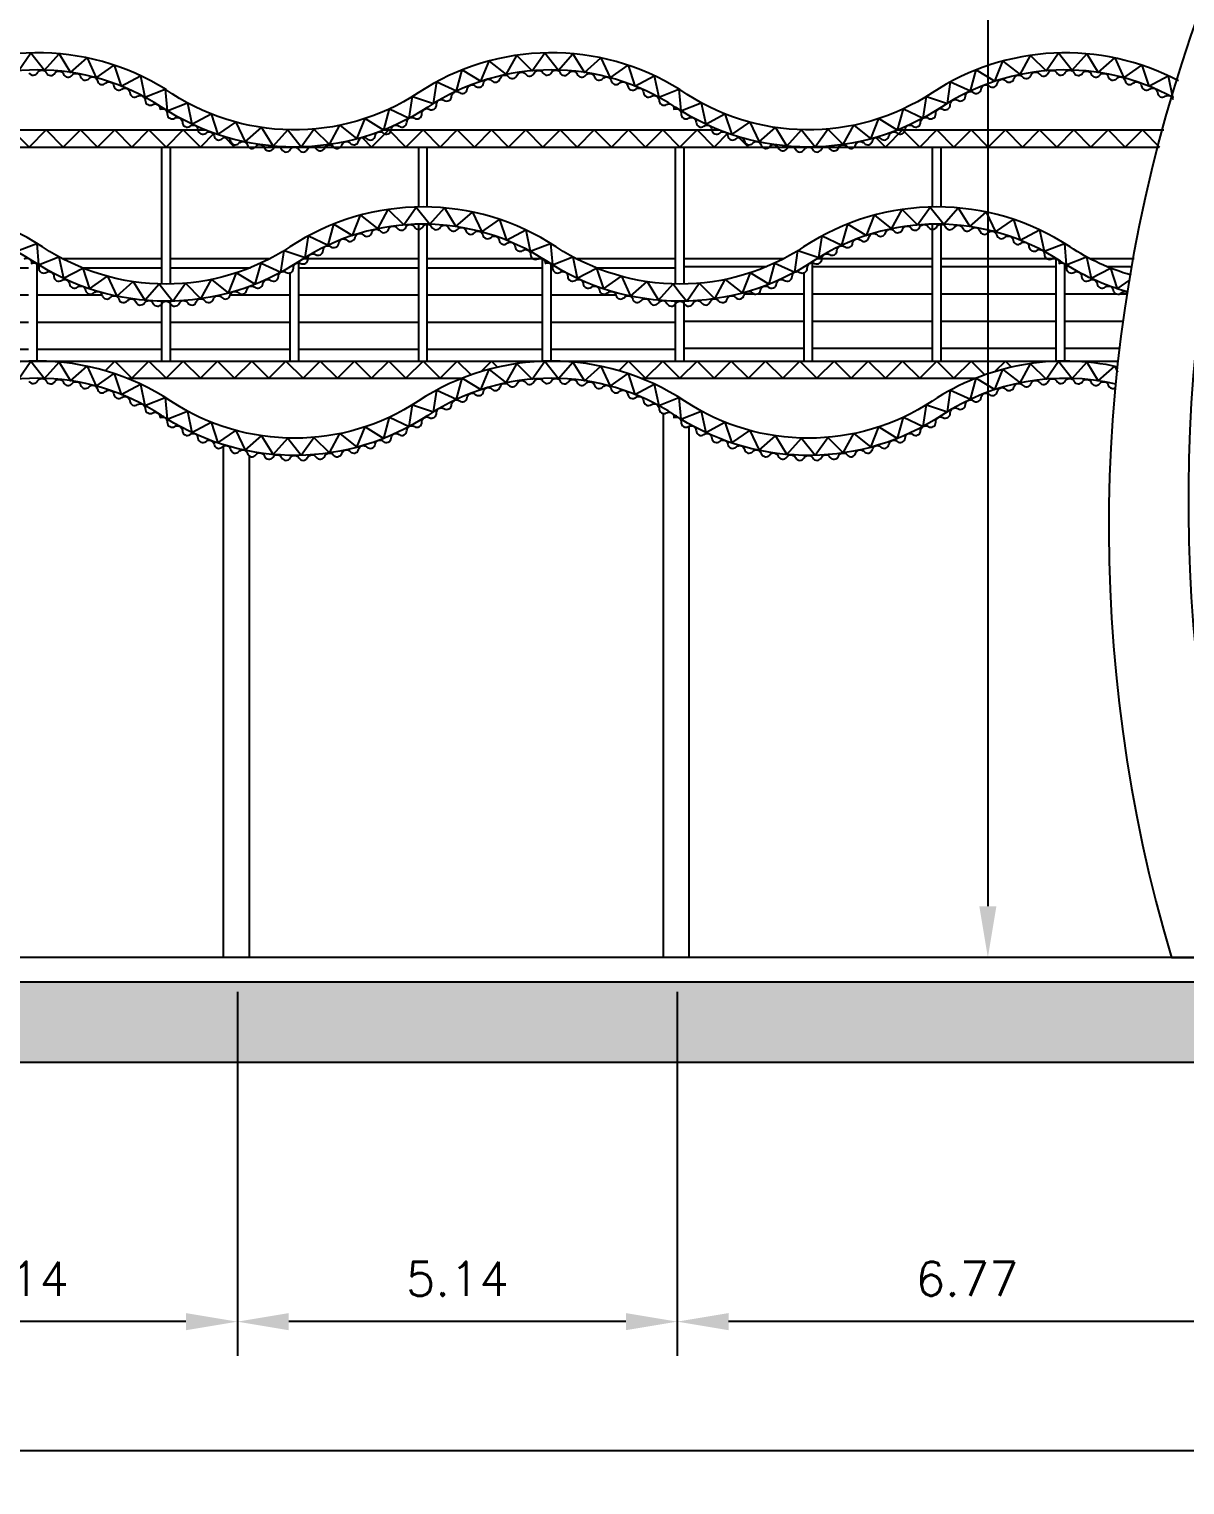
# Model space of a CAD drawing. Header units: millimetres. Extents: x 462 to 740, y -508 to -73.
# Drawn here: x 693.67 to 707.17, y -503.81 to -486.81 of the extents above; entities that cross this region are included whole.
import ezdxf

# ---------------------------------------------------------------- set-up
doc = ezdxf.new("R2010")
doc.units = ezdxf.units.MM
doc.header["$LTSCALE"] = 0.1
doc.header["$PDMODE"] = 3
doc.header["$PDSIZE"] = 0.005
for name, color, linetype in [('azul-claro', 130, 'Continuous'), ('COTAS', 6, 'Continuous'), ('nivel', 1, 'Continuous'), ('ondas-claras', 130, 'Continuous'), ('ondas-escuras', 160, 'Continuous'), ('Parede alta', 5, 'Continuous')]:
    doc.layers.add(name, color=color, linetype=linetype)
doc.styles.add('RO-00', font='romans.shx')
doc.dimstyles.new('COTAS-300', dxfattribs={"dimscale": 0, "dimtxt": 0.4, "dimasz": 0.6, "dimexe": 0.4, "dimexo": 0.4, "dimgap": 0.3, "dimtad": 1, "dimzin": 1, "dimdsep": 46, "dimtxsty": 'RO-00', "dimcen": 2.5, "dimclrd": 6, "dimclre": 6, "dimclrt": 2, "dimadec": 0, "dimazin": 0, "dimtfac": 1, "dimtmove": 2, "dimatfit": 2, "dimfxl": 1, "dimtolj": 1, "dimtzin": 0, "dimarcsym": 0})

# ---------------------------------------------------------------- blocks, each defined once
blk = doc.blocks.new('*D53')
at = {"layer": 'COTAS', "color": 6, "lineweight": -2}
for p, q in [((708.009, -498.052), (708.009, -502.303)), ((701.239, -499.279), (701.239, -502.303)), ((707.409, -501.903), (701.839, -501.903))]:
    blk.add_line(p, q, dxfattribs=at)
at = {"layer": 'COTAS', "color": 6}
for points in [[(701.839, -501.803), (701.839, -502.003), (701.239, -501.903)], [(707.409, -501.803), (707.409, -502.003), (708.009, -501.903)]]:
    blk.add_solid(points, dxfattribs=at)
at = {"layer": 'Defpoints', "color": 0}
for p in [(708.009, -497.652), (701.239, -498.879), (701.239, -501.903)]:
    blk.add_point(p, dxfattribs=at)
at = {"layer": 'COTAS', "color": 2, "insert": (704.624, -501.403), "char_height": 0.4, "attachment_point": 5, "style": 'RO-00'}
blk.add_mtext('\\A1;6.77', dxfattribs=at)
blk = doc.blocks.new('*D54')
at = {"layer": 'COTAS', "color": 6, "lineweight": -2}
for p, q in [((696.102, -498.052), (696.102, -502.303)), ((701.239, -498.052), (701.239, -502.303)), ((700.639, -501.903), (696.702, -501.903))]:
    blk.add_line(p, q, dxfattribs=at)
at = {"layer": 'COTAS', "color": 6}
for points in [[(696.702, -501.803), (696.702, -502.003), (696.102, -501.903)], [(700.639, -501.803), (700.639, -502.003), (701.239, -501.903)]]:
    blk.add_solid(points, dxfattribs=at)
at = {"layer": 'Defpoints', "color": 0}
for p in [(696.102, -497.652), (701.239, -497.652), (696.102, -501.903)]:
    blk.add_point(p, dxfattribs=at)
at = {"layer": 'COTAS', "color": 2, "insert": (698.671, -501.403), "char_height": 0.4, "attachment_point": 5, "style": 'RO-00'}
blk.add_mtext('\\A1;5.14', dxfattribs=at)
blk = doc.blocks.new('*D55')
at = {"layer": 'COTAS', "color": 6, "lineweight": -2}
for p, q in [((690.966, -498.052), (690.966, -502.303)), ((696.102, -498.052), (696.102, -502.303)), ((695.502, -501.903), (691.566, -501.903))]:
    blk.add_line(p, q, dxfattribs=at)
at = {"layer": 'COTAS', "color": 6}
for points in [[(691.566, -501.803), (691.566, -502.003), (690.966, -501.903)], [(695.502, -501.803), (695.502, -502.003), (696.102, -501.903)]]:
    blk.add_solid(points, dxfattribs=at)
at = {"layer": 'Defpoints', "color": 0}
for p in [(690.966, -497.652), (696.102, -497.652), (690.966, -501.903)]:
    blk.add_point(p, dxfattribs=at)
at = {"layer": 'COTAS', "color": 2, "insert": (693.534, -501.403), "char_height": 0.4, "attachment_point": 5, "style": 'RO-00'}
blk.add_mtext('\\A1;5.14', dxfattribs=at)
blk = doc.blocks.new('*D71')
at = {"layer": 'COTAS', "color": 6, "lineweight": -2}
for p, q in [((669.411, -500.577), (669.411, -503.809)), ((708.009, -501.345), (708.009, -503.809)), ((670.011, -503.409), (707.409, -503.409))]:
    blk.add_line(p, q, dxfattribs=at)
at = {"layer": 'COTAS', "color": 6}
for points in [[(670.011, -503.309), (670.011, -503.509), (669.411, -503.409)], [(707.409, -503.309), (707.409, -503.509), (708.009, -503.409)]]:
    blk.add_solid(points, dxfattribs=at)
at = {"layer": 'Defpoints', "color": 0}
for p in [(669.411, -500.177), (708.009, -500.945), (708.009, -503.409)]:
    blk.add_point(p, dxfattribs=at)
at = {"layer": 'COTAS', "color": 2, "insert": (688.71, -502.909), "char_height": 0.4, "attachment_point": 5, "style": 'RO-00'}
blk.add_mtext('\\A1;38.60', dxfattribs=at)
blk = doc.blocks.new('*D75')
at = {"layer": 'COTAS', "color": 6, "lineweight": -2}
for p, q in [((712.725, -478.651), (704.466, -478.651)), ((704.866, -479.251), (704.866, -497.052)), ((710.609, -497.652), (704.466, -497.652))]:
    blk.add_line(p, q, dxfattribs=at)
at = {"layer": 'COTAS', "color": 6}
for points in [[(704.766, -479.251), (704.966, -479.251), (704.866, -478.651)], [(704.766, -497.052), (704.966, -497.052), (704.866, -497.652)]]:
    blk.add_solid(points, dxfattribs=at)
at = {"layer": 'Defpoints', "color": 0}
for p in [(713.125, -478.651), (704.866, -497.652), (711.009, -497.652)]:
    blk.add_point(p, dxfattribs=at)
at = {"layer": 'COTAS', "color": 2, "insert": (704.366, -485.736), "char_height": 0.4, "attachment_point": 5, "rotation": 90, "style": 'RO-00'}
blk.add_mtext('\\A1;19.00', dxfattribs=at)

msp = doc.modelspace()

# ---------------------------------------------------------------- hatches: boundary and pattern name
h = msp.add_hatch()
h.set_pattern_fill('LINE', color=256, scale=0.1, style=0)
h.set_pattern_definition([(0, (67.8689, 31.7374), (0, 0.3175), [])])
h.paths.add_polyline_path([(690.489, -489.489), (689.32, -489.489), (689.32, -489.788, 0.116451)])
h.paths.add_polyline_path([(690.72, -489.657, -0.237937), (690.669, -489.652, 0.268983), (690.611, -489.65), (690.611, -489.65, 0.268989), (690.581, -489.7, -0.610099), (690.49, -489.745, 0.268989), (690.433, -489.739), (690.433, -489.739, 0.268983), (690.399, -489.786, -0.6101), (690.305, -489.824, 0.268983), (690.248, -489.814), (690.248, -489.814, 0.268989), (690.211, -489.859, -0.610099), (690.115, -489.891, 0.26899), (690.058, -489.877), (690.058, -489.877, 0.268984), (690.018, -489.919, -0.6101), (689.92, -489.943, 0.579938), (689.822, -489.964, -0.610099), (689.722, -489.982, 0.579938), (689.623, -489.996, -0.6101), (689.522, -490.007, 0.579938), (689.422, -490.014, -0.610099), (689.321, -490.018, 0.001454), (689.32, -490.018), (689.32, -490.689), (690.72, -490.689)])
h.paths.add_polyline_path([(692.22, -489.489), (690.927, -489.489, 0.020521), (690.927, -489.493, -0.5853), (690.842, -489.547, 0.098516), (690.82, -489.541), (690.82, -490.689), (692.22, -490.689)])
h.paths.add_polyline_path([(693.665, -489.491, 0.024038), (693.66, -489.489), (693.624, -489.489, 0.049924), (693.614, -489.493, -0.312343), (693.548, -489.489), (692.32, -489.489), (692.32, -490.689), (693.665, -490.689)])
h.paths.add_polyline_path([(695.22, -490.018, 0.001448), (695.22, -490.018, -0.6101), (695.119, -490.014, 0.579938), (695.019, -490.007, -0.610099), (694.918, -489.996, 0.579938), (694.819, -489.982, -0.6101), (694.719, -489.964, 0.579938), (694.621, -489.943, -0.610099), (694.523, -489.919, 0.579938), (694.426, -489.891, -0.6101), (694.33, -489.859, 0.579938), (694.236, -489.824, -0.610099), (694.142, -489.786, 0.579938), (694.051, -489.745, -0.6101), (693.96, -489.7, 0.579938), (693.872, -489.652, -0.610099), (693.784, -489.601, 0.222137), (693.765, -489.555), (693.765, -490.689), (695.22, -490.689)])
h.paths.add_polyline_path([(695.22, -489.489), (694.052, -489.489, 0.116451), (695.22, -489.788)])
h = msp.add_hatch()
h.set_pattern_fill('LINE', color=256, scale=0.1, style=0)
h.set_pattern_definition([(0, (73.8689, 31.7374), (0, 0.3175), [])])
h.paths.add_polyline_path([(696.489, -489.489), (695.32, -489.489), (695.32, -489.788, 0.116451)])
h.paths.add_polyline_path([(696.72, -489.657, -0.237937), (696.669, -489.652, 0.268983), (696.611, -489.65), (696.611, -489.65, 0.268989), (696.581, -489.7, -0.610099), (696.49, -489.745, 0.268989), (696.433, -489.739), (696.433, -489.739, 0.268983), (696.399, -489.786, -0.6101), (696.305, -489.824, 0.268983), (696.248, -489.814), (696.248, -489.814, 0.268989), (696.211, -489.859, -0.610099), (696.115, -489.891, 0.26899), (696.058, -489.877), (696.058, -489.877, 0.268984), (696.018, -489.919, -0.6101), (695.92, -489.943, 0.579938), (695.822, -489.964, -0.610099), (695.722, -489.982, 0.579938), (695.623, -489.996, -0.6101), (695.522, -490.007, 0.579938), (695.422, -490.014, -0.610099), (695.321, -490.018, 0.001454), (695.32, -490.018), (695.32, -490.689), (696.72, -490.689)])
h.paths.add_polyline_path([(698.22, -489.489), (696.927, -489.489, 0.020521), (696.927, -489.493, -0.5853), (696.842, -489.547, 0.098516), (696.82, -489.541), (696.82, -490.689), (698.22, -490.689)])
h.paths.add_polyline_path([(699.665, -489.491, 0.024038), (699.66, -489.489), (699.624, -489.489, 0.049924), (699.614, -489.493, -0.312343), (699.548, -489.489), (698.32, -489.489), (698.32, -490.689), (699.665, -490.689)])
h.paths.add_polyline_path([(701.22, -490.018, 0.001448), (701.22, -490.018, -0.6101), (701.119, -490.014, 0.579938), (701.019, -490.007, -0.610099), (700.918, -489.996, 0.579938), (700.819, -489.982, -0.6101), (700.719, -489.964, 0.579938), (700.621, -489.943, -0.610099), (700.523, -489.919, 0.579938), (700.426, -489.891, -0.6101), (700.33, -489.859, 0.579938), (700.236, -489.824, -0.610099), (700.142, -489.786, 0.579938), (700.051, -489.745, -0.6101), (699.96, -489.7, 0.579938), (699.872, -489.652, -0.610099), (699.784, -489.601, 0.222137), (699.765, -489.555), (699.765, -490.689), (701.22, -490.689)])
h.paths.add_polyline_path([(701.22, -489.489), (700.052, -489.489, 0.116451), (701.22, -489.788)])
h = msp.add_hatch()
h.set_pattern_fill('LINE', color=256, scale=0.1, style=0)
h.paths.add_polyline_path([(702.489, -489.489), (701.32, -489.489), (701.32, -489.788, 0.116451)])
h.paths.add_polyline_path([(702.72, -489.657, -0.237937), (702.669, -489.652, 0.268983), (702.611, -489.65), (702.611, -489.65, 0.268989), (702.581, -489.7, -0.610099), (702.49, -489.745, 0.268989), (702.433, -489.739), (702.433, -489.739, 0.268983), (702.399, -489.786, -0.6101), (702.305, -489.824, 0.268983), (702.248, -489.814), (702.248, -489.814, 0.268989), (702.211, -489.859, -0.610099), (702.115, -489.891, 0.26899), (702.058, -489.877), (702.058, -489.877, 0.268983), (702.018, -489.919, -0.6101), (701.92, -489.943, 0.579938), (701.822, -489.964, -0.610099), (701.722, -489.982, 0.579938), (701.623, -489.996, -0.6101), (701.522, -490.007, 0.579938), (701.422, -490.014, -0.610099), (701.321, -490.018, 0.001454), (701.32, -490.018), (701.32, -490.689), (702.72, -490.689)])
h.paths.add_polyline_path([(704.22, -489.489), (702.927, -489.489, 0.020521), (702.927, -489.493, -0.5853), (702.842, -489.547, 0.098516), (702.82, -489.541), (702.82, -490.689), (704.22, -490.689)])
h.paths.add_polyline_path([(705.665, -489.491, 0.024038), (705.66, -489.489), (705.624, -489.489, 0.049924), (705.614, -489.493, -0.312343), (705.548, -489.489), (704.32, -489.489), (704.32, -490.689), (705.665, -490.689)])
h.paths.add_polyline_path([(706.504, -489.888, 0.386633), (706.426, -489.891, -0.6101), (706.33, -489.859, 0.579938), (706.236, -489.824, -0.610099), (706.142, -489.786, 0.579938), (706.051, -489.745, -0.6101), (705.96, -489.7, 0.579938), (705.872, -489.652, -0.610099), (705.784, -489.601, 0.222137), (705.765, -489.555), (705.765, -490.689), (706.393, -490.689, -0.011619)])
h.paths.add_polyline_path([(706.574, -489.489), (706.052, -489.489, 0.050067), (706.538, -489.685, -0.00286)])
at = {"layer": 'Parede alta'}
msp.add_hatch(color=256, dxfattribs=at).paths.add_polyline_path([(615.813, -498.124), (622.397, -498.124), (622.397, -497.935), (637.373, -497.935), (637.373, -498.124), (639.075, -498.124), (644.831, -498.124), (644.831, -497.935), (653.026, -497.935), (653.026, -498.124), (665.693, -498.124), (665.693, -497.935), (690.531, -497.935), (710.726, -497.935), (710.726, -498.124), (722.993, -498.124), (722.993, -497.935), (730.926, -497.935), (730.926, -498.124), (739.642, -498.124), (739.642, -499.068), (729.982, -499.068), (729.982, -498.879), (723.937, -498.879), (723.937, -499.068), (709.782, -499.068), (709.782, -498.879), (690.531, -498.879), (666.637, -498.879), (666.637, -499.068), (652.082, -499.068), (652.082, -498.879), (645.775, -498.879), (645.775, -499.068), (639.075, -499.068), (636.429, -499.068), (636.429, -498.879), (623.341, -498.879), (623.341, -499.068), (615.813, -499.068)])

# ---------------------------------------------------------------- linework, layer by layer
for p, q in [((691.814, -487.989), (695.27, -487.989)), ((693.47, -487.989), (693.67, -488.189)), ((693.87, -487.989), (693.67, -488.189)), ((693.87, -487.989), (694.07, -488.189)), ((694.27, -487.989), (694.07, -488.189)), ((694.27, -487.989), (694.47, -488.189)), ((694.67, -487.989), (694.47, -488.189)), ((694.67, -487.989), (694.87, -488.189)), ((695.07, -487.989), (694.87, -488.189)), ((695.07, -487.989), (695.27, -488.189)), ((695.27, -487.989), (695.726, -487.989)), ((695.47, -487.989), (695.27, -488.189)), ((695.47, -487.989), (695.67, -488.189)), ((697.87, -487.989), (697.67, -488.189)), ((697.814, -487.989), (701.27, -487.989)), ((697.87, -487.989), (698.07, -488.189)), ((698.27, -487.989), (698.07, -488.189)), ((698.27, -487.989), (698.47, -488.189)), ((698.67, -487.989), (698.47, -488.189)), ((698.67, -487.989), (698.87, -488.189)), ((699.07, -487.989), (698.87, -488.189)), ((699.07, -487.989), (699.27, -488.189)), ((699.47, -487.989), (699.27, -488.189)), ((699.47, -487.989), (699.67, -488.189)), ((699.87, -487.989), (699.67, -488.189)), ((699.87, -487.989), (700.07, -488.189)), ((700.27, -487.989), (700.07, -488.189)), ((700.27, -487.989), (700.47, -488.189)), ((700.67, -487.989), (700.47, -488.189)), ((700.67, -487.989), (700.87, -488.189)), ((701.07, -487.989), (700.87, -488.189)), ((701.07, -487.989), (701.27, -488.189)), ((701.27, -487.989), (701.726, -487.989)), ((701.47, -487.989), (701.27, -488.189)), ((701.47, -487.989), (701.67, -488.189)), ((703.87, -487.989), (703.67, -488.189)), ((703.814, -487.989), (706.922, -487.989)), ((703.87, -487.989), (704.07, -488.189)), ((704.27, -487.989), (704.07, -488.189)), ((704.27, -487.989), (704.47, -488.189)), ((704.67, -487.989), (704.47, -488.189)), ((704.67, -487.989), (704.87, -488.189)), ((705.07, -487.989), (704.87, -488.189)), ((705.07, -487.989), (705.27, -488.189)), ((705.47, -487.989), (705.27, -488.189)), ((705.47, -487.989), (705.67, -488.189)), ((705.87, -487.989), (705.67, -488.189)), ((705.87, -487.989), (706.07, -488.189)), ((706.27, -487.989), (706.07, -488.189)), ((706.27, -487.989), (706.47, -488.189)), ((706.67, -487.989), (706.47, -488.189)), ((706.67, -487.989), (706.87, -488.189)), ((695.831, -488.028), (695.67, -488.189)), ((695.948, -488.066), (696.07, -488.189)), ((697.558, -488.077), (697.67, -488.189)), ((701.831, -488.028), (701.67, -488.189)), ((701.948, -488.066), (702.07, -488.189)), ((703.558, -488.077), (703.67, -488.189)), ((689.27, -488.189), (695.27, -488.189)), ((695.22, -489.788), (695.22, -488.189)), ((695.27, -488.189), (701.27, -488.189)), ((695.32, -489.788), (695.32, -488.189)), ((698.22, -488.889), (698.22, -488.189)), ((698.32, -488.889), (698.32, -488.189)), ((701.22, -489.788), (701.22, -488.189)), ((701.27, -488.189), (706.867, -488.189)), ((701.32, -489.788), (701.32, -488.189)), ((704.22, -488.889), (704.22, -488.189)), ((704.32, -488.889), (704.32, -488.189)), ((698.22, -490.689), (698.22, -489.089)), ((698.32, -490.689), (698.32, -489.089)), ((704.22, -490.689), (704.22, -489.089)), ((704.32, -490.689), (704.32, -489.089)), ((694.052, -489.489), (695.22, -489.489)), ((695.32, -489.489), (696.489, -489.489)), ((696.878, -489.489), (698.22, -489.489)), ((698.32, -489.489), (699.663, -489.489)), ((699.665, -490.689), (699.665, -489.491)), ((700.052, -489.489), (701.22, -489.489)), ((701.32, -489.489), (702.489, -489.489)), ((702.878, -489.489), (704.22, -489.489)), ((704.32, -489.489), (705.663, -489.489)), ((705.665, -490.689), (705.665, -489.491)), ((706.052, -489.489), (706.574, -489.489)), ((693.765, -490.689), (693.765, -489.555)), ((696.72, -490.689), (696.72, -489.657)), ((696.82, -490.689), (696.82, -489.541)), ((699.765, -490.689), (699.765, -489.555)), ((702.72, -490.689), (702.72, -489.657)), ((702.82, -490.689), (702.82, -489.541)), ((705.765, -490.689), (705.765, -489.555)), ((695.22, -490.689), (695.22, -489.988)), ((695.32, -490.689), (695.32, -489.988)), ((701.22, -490.689), (701.22, -489.988)), ((701.32, -490.689), (701.32, -489.988)), ((689.27, -490.689), (695.27, -490.689)), ((694.67, -490.689), (694.558, -490.801)), ((694.67, -490.689), (694.87, -490.889)), ((695.07, -490.689), (694.87, -490.889)), ((695.07, -490.689), (695.27, -490.889)), ((695.27, -490.689), (701.27, -490.689)), ((695.47, -490.689), (695.27, -490.889)), ((695.47, -490.689), (695.67, -490.889)), ((695.87, -490.689), (695.67, -490.889)), ((695.87, -490.689), (696.07, -490.889)), ((696.27, -490.689), (696.07, -490.889)), ((696.27, -490.689), (696.47, -490.889)), ((696.67, -490.689), (696.47, -490.889)), ((696.67, -490.689), (696.87, -490.889)), ((697.07, -490.689), (696.87, -490.889)), ((697.07, -490.689), (697.27, -490.889)), ((697.47, -490.689), (697.27, -490.889)), ((697.47, -490.689), (697.67, -490.889)), ((697.87, -490.689), (697.67, -490.889)), ((697.87, -490.689), (698.07, -490.889)), ((698.27, -490.689), (698.07, -490.889)), ((698.27, -490.689), (698.47, -490.889)), ((698.67, -490.689), (698.47, -490.889)), ((698.67, -490.689), (698.831, -490.849)), ((699.07, -490.689), (698.948, -490.811)), ((699.07, -490.689), (699.141, -490.76)), ((700.67, -490.689), (700.558, -490.801)), ((700.67, -490.689), (700.87, -490.889)), ((701.07, -490.689), (700.87, -490.889)), ((701.07, -490.689), (701.27, -490.889)), ((701.27, -490.689), (706.393, -490.689)), ((701.47, -490.689), (701.27, -490.889)), ((701.47, -490.689), (701.67, -490.889)), ((701.87, -490.689), (701.67, -490.889)), ((701.87, -490.689), (702.07, -490.889)), ((702.27, -490.689), (702.07, -490.889)), ((702.27, -490.689), (702.47, -490.889)), ((702.67, -490.689), (702.47, -490.889)), ((702.67, -490.689), (702.87, -490.889)), ((703.07, -490.689), (702.87, -490.889)), ((703.07, -490.689), (703.27, -490.889)), ((703.47, -490.689), (703.27, -490.889)), ((703.47, -490.689), (703.67, -490.889)), ((703.87, -490.689), (703.67, -490.889)), ((703.87, -490.689), (704.07, -490.889)), ((704.27, -490.689), (704.07, -490.889)), ((704.27, -490.689), (704.47, -490.889)), ((704.67, -490.689), (704.47, -490.889)), ((704.67, -490.689), (704.831, -490.849)), ((705.07, -490.689), (704.948, -490.811)), ((705.07, -490.689), (705.141, -490.76)), ((694.814, -490.889), (695.27, -490.889)), ((695.27, -490.889), (698.726, -490.889)), ((700.814, -490.889), (701.27, -490.889)), ((701.27, -490.889), (704.726, -490.889))]:
    msp.add_line(p, q)
at = {"layer": 'azul-claro'}
for points in [[(695.27, -487.518, 0.293057), (692.215, -487.555, -0.307403), (689.259, -487.513, -0.292457)], [(701.27, -487.518, 0.293057), (698.215, -487.555, -0.307403), (695.259, -487.513, -0.292457)], [(707.093, -487.416, 0.273489), (704.215, -487.555, -0.306916), (701.27, -487.518)], [(695.27, -487.758, -0.005791), (695.215, -487.722, 0.3), (692.326, -487.722, -0.3), (689.215, -487.722)], [(693.67, -487.321, 0.5853), (693.77, -487.319, -0.604731), (693.871, -487.321, 0.5853), (693.972, -487.327, -0.604731), (694.072, -487.336, 0.5853), (694.172, -487.35, -0.604731), (694.272, -487.368, 0.5853), (694.37, -487.389, -0.604731), (694.468, -487.414, 0.5853), (694.564, -487.443, -0.604731), (694.66, -487.476, 0.5853), (694.754, -487.512, -0.604731), (694.846, -487.552, 0.5853), (694.937, -487.596, -0.604731), (695.026, -487.643, 0.5853), (695.114, -487.693, -0.604731), (695.199, -487.747, -0.354582), (695.27, -487.761, -0.354582)], [(701.27, -487.758, -0.005791), (701.215, -487.722, 0.3), (698.326, -487.722, -0.3), (695.215, -487.722)], [(695.27, -487.761, -0.191661), (695.284, -487.801, 0.603753), (695.371, -487.852, -0.586073), (695.46, -487.9, 0.603737), (695.55, -487.945, -0.586073), (695.642, -487.986, 0.603753), (695.736, -488.025, -0.586073), (695.83, -488.059, 0.603737), (695.926, -488.091, -0.586073), (696.023, -488.119, 0.603753), (696.121, -488.144, -0.586073), (696.219, -488.165, 0.603737), (696.318, -488.183, -0.586073), (696.418, -488.197, 0.603753), (696.519, -488.208, -0.586073), (696.619, -488.215, 0.603737), (696.72, -488.218, -0.586073), (696.821, -488.218, 0.603753), (696.922, -488.215, -0.586073), (697.022, -488.208, 0.603737), (697.123, -488.197, -0.586073), (697.222, -488.183, 0.603753), (697.322, -488.165, -0.586073), (697.42, -488.144, 0.603737), (697.518, -488.119, -0.586073), (697.615, -488.091, 0.603753), (697.711, -488.059, -0.586073), (697.805, -488.025, 0.603737), (697.899, -487.986, -0.586073), (697.991, -487.945, 0.603753), (698.081, -487.9, -0.586073), (698.17, -487.852, 0.603737), (698.257, -487.801, -0.586073), (698.342, -487.747, 0.5853), (698.427, -487.693, -0.604731), (698.515, -487.643, 0.5853), (698.604, -487.596, -0.604731), (698.695, -487.552, 0.5853), (698.787, -487.512, -0.604731), (698.881, -487.476, 0.5853), (698.977, -487.443, -0.604731), (699.073, -487.414, 0.5853), (699.171, -487.389, -0.604731), (699.269, -487.368, 0.5853), (699.369, -487.35, -0.604731), (699.469, -487.336, 0.5853), (699.569, -487.327, -0.604731), (699.67, -487.321, 0.5853), (699.77, -487.319, -0.604731), (699.871, -487.321, 0.5853), (699.972, -487.327, -0.604731), (700.072, -487.336, 0.5853), (700.172, -487.35, -0.604731), (700.272, -487.368, 0.5853), (700.37, -487.389, -0.604731), (700.468, -487.414, 0.5853), (700.564, -487.443, -0.604731), (700.66, -487.476, 0.5853), (700.754, -487.512, -0.604731), (700.846, -487.552, 0.5853), (700.937, -487.596, -0.604731), (701.026, -487.643, 0.5853), (701.114, -487.693, -0.604731), (701.199, -487.747, -0.354582), (701.27, -487.761, -0.354582)], [(707.032, -487.612, 0.277887), (704.326, -487.722, -0.3), (701.215, -487.722)], [(701.27, -487.761, -0.191661), (701.284, -487.801, 0.603753), (701.371, -487.852, -0.586073), (701.46, -487.9, 0.603737), (701.55, -487.945, -0.586073), (701.642, -487.986, 0.603753), (701.736, -488.025, -0.586073), (701.83, -488.059, 0.603737), (701.926, -488.091, -0.586073), (702.023, -488.119, 0.603753), (702.121, -488.144, -0.586073), (702.219, -488.165, 0.603737), (702.318, -488.183, -0.586073), (702.418, -488.197, 0.603753), (702.519, -488.208, -0.586073), (702.619, -488.215, 0.603737), (702.72, -488.218, -0.586073), (702.821, -488.218, 0.603753), (702.922, -488.215, -0.586073), (703.022, -488.208, 0.603737), (703.123, -488.197, -0.586073), (703.222, -488.183, 0.603753), (703.322, -488.165, -0.586073), (703.42, -488.144, 0.603737), (703.518, -488.119, -0.586073), (703.615, -488.091, 0.603753), (703.711, -488.059, -0.586073), (703.805, -488.025, 0.603737), (703.899, -487.986, -0.586073), (703.991, -487.945, 0.603753), (704.081, -487.9, -0.586073), (704.17, -487.852, 0.603737), (704.257, -487.801, -0.586073), (704.342, -487.747, 0.5853), (704.427, -487.693, -0.604731), (704.515, -487.643, 0.5853), (704.604, -487.596, -0.604731), (704.695, -487.552, 0.5853), (704.787, -487.512, -0.604731), (704.881, -487.476, 0.5853), (704.977, -487.443, -0.604731), (705.073, -487.414, 0.5853), (705.171, -487.389, -0.604731), (705.269, -487.368, 0.5853), (705.369, -487.35, -0.604731), (705.469, -487.336, 0.5853), (705.569, -487.327, -0.604731), (705.67, -487.321, 0.5853), (705.77, -487.319, -0.604731), (705.871, -487.321, 0.5853), (705.972, -487.327, -0.604731), (706.072, -487.336, 0.5853), (706.172, -487.35, -0.604731), (706.272, -487.368, 0.5853), (706.37, -487.389, -0.604731), (706.468, -487.414, 0.5853), (706.564, -487.443, -0.604731), (706.66, -487.476, 0.5853), (706.754, -487.512, -0.604731), (706.846, -487.552, 0.5853), (706.937, -487.596, -0.545327), (707.025, -487.633, -0.545327)]]:
    msp.add_lwpolyline(points, format="xyb", dxfattribs=at)
for points in [[(693.545, -487.298), (693.692, -487.09), (693.851, -487.29), (694.021, -487.1), (694.155, -487.317), (694.347, -487.148), (694.455, -487.379), (694.664, -487.234), (694.745, -487.476), (694.97, -487.356), (695.022, -487.606), (695.259, -487.513), (695.281, -487.764)], [(695.281, -487.764), (695.519, -487.671), (695.571, -487.921), (695.796, -487.801), (695.876, -488.043), (696.086, -487.898), (696.194, -488.129), (696.386, -487.96), (696.52, -488.178), (696.69, -487.987), (696.849, -488.188), (696.996, -487.979), (697.177, -488.159), (697.299, -487.935), (697.499, -488.093), (697.594, -487.856), (697.812, -487.99), (697.879, -487.743), (698.11, -487.851), (698.148, -487.598), (698.393, -487.679), (698.431, -487.427), (698.662, -487.534), (698.729, -487.288), (698.947, -487.421), (699.042, -487.184), (699.242, -487.342), (699.364, -487.118), (699.545, -487.298), (699.692, -487.09), (699.851, -487.29), (700.021, -487.1), (700.155, -487.317), (700.347, -487.148), (700.455, -487.379), (700.664, -487.234), (700.745, -487.476), (700.97, -487.356), (701.022, -487.606), (701.259, -487.513), (701.281, -487.764)], [(701.281, -487.764), (701.519, -487.671), (701.571, -487.921), (701.796, -487.801), (701.876, -488.043), (702.086, -487.898), (702.194, -488.129), (702.386, -487.96), (702.52, -488.178), (702.69, -487.987), (702.849, -488.188), (702.996, -487.979), (703.177, -488.159), (703.299, -487.935), (703.499, -488.093), (703.594, -487.856), (703.812, -487.99), (703.879, -487.743), (704.11, -487.851), (704.148, -487.598), (704.393, -487.679), (704.431, -487.427), (704.662, -487.534), (704.729, -487.288), (704.947, -487.421), (705.042, -487.184), (705.242, -487.342), (705.364, -487.118), (705.545, -487.298), (705.692, -487.09), (705.851, -487.29), (706.021, -487.1), (706.155, -487.317), (706.347, -487.148), (706.455, -487.379), (706.664, -487.234), (706.745, -487.476), (706.97, -487.356), (707.022, -487.606), (707.035, -487.601)]]:
    msp.add_lwpolyline(points, dxfattribs=at)
at = {"layer": 'nivel'}
for p, q in [((701.079, -497.652), (701.079, -491.301)), ((701.379, -497.652), (701.379, -491.448)), ((695.942, -497.652), (695.942, -491.68)), ((696.242, -497.652), (696.242, -491.795))]:
    msp.add_line(p, q, dxfattribs=at)
at = {"layer": 'ondas-claras'}
for points in [[(695.326, -491.155, 0.3), (692.215, -491.155, -0.3), (689.326, -491.155)], [(701.326, -491.155, 0.3), (698.215, -491.155, -0.3), (695.326, -491.155)], [(706.386, -490.757, 0.203357), (704.215, -491.155, -0.3), (701.326, -491.155)], [(695.27, -491.358, -0.005791), (695.215, -491.322, 0.3), (692.326, -491.322, -0.293699), (689.27, -491.358)], [(693.67, -490.921, 0.5853), (693.77, -490.919, -0.604731), (693.871, -490.921, 0.5853), (693.972, -490.927, -0.604731), (694.072, -490.936, 0.5853), (694.172, -490.95, -0.604731), (694.272, -490.968, 0.5853), (694.37, -490.989, -0.604731), (694.468, -491.014, 0.5853), (694.564, -491.043, -0.604731), (694.66, -491.076, 0.5853), (694.754, -491.112, -0.604731), (694.846, -491.152, 0.5853), (694.937, -491.196, -0.604731), (695.026, -491.243, 0.5853), (695.114, -491.293, -0.604731), (695.199, -491.347, -0.354582), (695.27, -491.361, -0.354582)], [(701.27, -491.358, -0.005791), (701.215, -491.322, 0.3), (698.326, -491.322, -0.293699), (695.27, -491.358)], [(695.27, -491.361, -0.191661), (695.284, -491.401, 0.603753), (695.371, -491.452, -0.586073), (695.46, -491.5, 0.603737), (695.55, -491.545, -0.586073), (695.642, -491.586, 0.603753), (695.736, -491.625, -0.586073), (695.83, -491.659, 0.603737), (695.926, -491.691, -0.586073), (696.023, -491.719, 0.603753), (696.121, -491.744, -0.586073), (696.219, -491.765, 0.603737), (696.318, -491.783, -0.586073), (696.418, -491.797, 0.603753), (696.519, -491.808, -0.586073), (696.619, -491.815, 0.603737), (696.72, -491.818, -0.586073), (696.821, -491.818, 0.603753), (696.922, -491.815, -0.586073), (697.022, -491.808, 0.603737), (697.123, -491.797, -0.586073), (697.222, -491.783, 0.603753), (697.322, -491.765, -0.586073), (697.42, -491.744, 0.603737), (697.518, -491.719, -0.586073), (697.615, -491.691, 0.603753), (697.711, -491.659, -0.586073), (697.805, -491.625, 0.603737), (697.899, -491.586, -0.586073), (697.991, -491.545, 0.603753), (698.081, -491.5, -0.586073), (698.17, -491.452, 0.603737), (698.257, -491.401, -0.586073), (698.342, -491.347, 0.5853), (698.427, -491.293, -0.604731), (698.515, -491.243, 0.5853), (698.604, -491.196, -0.604731), (698.695, -491.152, 0.5853), (698.787, -491.112, -0.604731), (698.881, -491.076, 0.5853), (698.977, -491.043, -0.604731), (699.073, -491.014, 0.5853), (699.171, -490.989, -0.604731), (699.269, -490.968, 0.5853), (699.369, -490.95, -0.604731), (699.469, -490.936, 0.5853), (699.569, -490.927, -0.604731), (699.67, -490.921, 0.5853), (699.77, -490.919, -0.604731), (699.871, -490.921, 0.5853), (699.972, -490.927, -0.604731), (700.072, -490.936, 0.5853), (700.172, -490.95, -0.604731), (700.272, -490.968, 0.5853), (700.37, -490.989, -0.604731), (700.468, -491.014, 0.5853), (700.564, -491.043, -0.604731), (700.66, -491.076, 0.5853), (700.754, -491.112, -0.604731), (700.846, -491.152, 0.5853), (700.937, -491.196, -0.604731), (701.026, -491.243, 0.5853), (701.114, -491.293, -0.604731), (701.199, -491.347, -0.354582), (701.27, -491.361, -0.354582)], [(701.27, -491.361, -0.191661), (701.284, -491.401, 0.603753), (701.371, -491.452, -0.586073), (701.46, -491.5, 0.603737), (701.55, -491.545, -0.586073), (701.642, -491.586, 0.603753), (701.736, -491.625, -0.586073), (701.83, -491.659, 0.603737), (701.926, -491.691, -0.586073), (702.023, -491.719, 0.603753), (702.121, -491.744, -0.586073), (702.219, -491.765, 0.603737), (702.318, -491.783, -0.586073), (702.418, -491.797, 0.603753), (702.519, -491.808, -0.586073), (702.619, -491.815, 0.603737), (702.72, -491.818, -0.586073), (702.821, -491.818, 0.603753), (702.922, -491.815, -0.586073), (703.022, -491.808, 0.603737), (703.123, -491.797, -0.586073), (703.222, -491.783, 0.603753), (703.322, -491.765, -0.586073), (703.42, -491.744, 0.603737), (703.518, -491.719, -0.586073), (703.615, -491.691, 0.603753), (703.711, -491.659, -0.586073), (703.805, -491.625, 0.603737), (703.899, -491.586, -0.586073), (703.991, -491.545, 0.603753), (704.081, -491.5, -0.586073), (704.17, -491.452, 0.603737), (704.257, -491.401, -0.586073), (704.342, -491.347, 0.5853), (704.427, -491.293, -0.604731), (704.515, -491.243, 0.5853), (704.604, -491.196, -0.604731), (704.695, -491.152, 0.5853), (704.787, -491.112, -0.604731), (704.881, -491.076, 0.5853), (704.977, -491.043, -0.604731), (705.073, -491.014, 0.5853), (705.171, -490.989, -0.604731), (705.269, -490.968, 0.5853), (705.369, -490.95, -0.604731), (705.469, -490.936, 0.5853), (705.569, -490.927, -0.604731), (705.67, -490.921, 0.5853), (705.77, -490.919, -0.604731), (705.871, -490.921, 0.5853), (705.972, -490.927, -0.604731), (706.072, -490.936, 0.5853), (706.172, -490.95, -0.604731), (706.272, -490.968, 0.51502), (706.361, -490.997, 0.51502)], [(706.365, -490.957, 0.205654), (704.326, -491.322, -0.293699), (701.27, -491.358)]]:
    msp.add_lwpolyline(points, format="xyb", dxfattribs=at)
for points in [[(693.545, -490.898), (693.692, -490.69), (693.851, -490.89), (694.021, -490.7), (694.155, -490.917), (694.347, -490.748), (694.455, -490.979), (694.664, -490.834), (694.745, -491.076), (694.97, -490.956), (695.022, -491.206), (695.259, -491.113), (695.281, -491.364)], [(695.281, -491.364), (695.519, -491.271), (695.571, -491.521), (695.796, -491.401), (695.876, -491.643), (696.086, -491.498), (696.194, -491.729), (696.386, -491.56), (696.52, -491.778), (696.69, -491.587), (696.849, -491.788), (696.996, -491.579), (697.177, -491.759), (697.299, -491.535), (697.499, -491.693), (697.594, -491.456), (697.812, -491.59), (697.879, -491.343), (698.11, -491.451), (698.148, -491.198), (698.393, -491.279), (698.431, -491.027), (698.662, -491.134), (698.729, -490.888), (698.947, -491.021), (699.042, -490.784), (699.242, -490.942), (699.364, -490.718), (699.545, -490.898), (699.692, -490.69), (699.851, -490.89), (700.021, -490.7), (700.155, -490.917), (700.347, -490.748), (700.455, -490.979), (700.664, -490.834), (700.745, -491.076), (700.97, -490.956), (701.022, -491.206), (701.259, -491.113), (701.281, -491.364)], [(701.281, -491.364), (701.519, -491.271), (701.571, -491.521), (701.796, -491.401), (701.876, -491.643), (702.086, -491.498), (702.194, -491.729), (702.386, -491.56), (702.52, -491.778), (702.69, -491.587), (702.849, -491.788), (702.996, -491.579), (703.177, -491.759), (703.299, -491.535), (703.499, -491.693), (703.594, -491.456), (703.812, -491.59), (703.879, -491.343), (704.11, -491.451), (704.148, -491.198), (704.393, -491.279), (704.431, -491.027), (704.662, -491.134), (704.729, -490.888), (704.947, -491.021), (705.042, -490.784), (705.242, -490.942), (705.364, -490.718), (705.545, -490.898), (705.692, -490.69), (705.851, -490.89), (706.021, -490.7), (706.155, -490.917), (706.347, -490.748), (706.379, -490.818)]]:
    msp.add_lwpolyline(points, dxfattribs=at)
at = {"layer": 'ondas-escuras'}
for points in [[(695.27, -489.789, -0.146769), (693.826, -489.355, 0.3), (690.715, -489.355, -0.146769), (689.27, -489.789)], [(701.27, -489.789, -0.146769), (699.826, -489.355, 0.3), (696.715, -489.355, -0.146769), (695.27, -489.789)], [(706.538, -489.685, -0.075203), (705.826, -489.355, 0.3), (702.715, -489.355, -0.146769), (701.27, -489.789)], [(695.27, -489.989, -0.146769), (693.715, -489.522, 0.3), (690.826, -489.522, -0.146769), (689.27, -489.989)], [(701.27, -489.989, -0.146769), (699.715, -489.522, 0.3), (696.826, -489.522, -0.146769), (695.27, -489.989)], [(695.27, -489.989, -0.271445), (695.321, -490.018, 0.603753), (695.422, -490.015, -0.586073), (695.522, -490.008, 0.603737), (695.623, -489.997, -0.586073), (695.722, -489.983, 0.603753), (695.822, -489.965, -0.586073), (695.92, -489.944, 0.603737), (696.018, -489.919, -0.586073), (696.115, -489.891, 0.603753), (696.211, -489.859, -0.586073), (696.305, -489.825, 0.603737), (696.399, -489.786, -0.586073), (696.491, -489.745, 0.603753), (696.581, -489.7, -0.586073), (696.67, -489.652, 0.603737), (696.757, -489.601, -0.586073), (696.842, -489.547, 0.5853), (696.927, -489.493, -0.604731), (697.015, -489.443, 0.5853), (697.104, -489.396, -0.604731), (697.195, -489.352, 0.5853), (697.287, -489.312, -0.604731), (697.381, -489.276, 0.5853), (697.477, -489.243, -0.604731), (697.573, -489.214, 0.5853), (697.671, -489.189, -0.604731), (697.769, -489.168, 0.5853), (697.869, -489.15, -0.604731), (697.969, -489.136, 0.5853), (698.069, -489.127, -0.604731), (698.17, -489.121, 0.5853), (698.27, -489.119, -0.604731), (698.371, -489.121, 0.5853), (698.472, -489.127, -0.604731), (698.572, -489.136, 0.5853), (698.672, -489.15, -0.604731), (698.772, -489.168, 0.5853), (698.87, -489.189, -0.604731), (698.968, -489.214, 0.5853), (699.064, -489.243, -0.604731), (699.16, -489.276, 0.5853), (699.254, -489.312, -0.604731), (699.346, -489.352, 0.5853), (699.437, -489.396, -0.604731), (699.526, -489.443, 0.5853), (699.614, -489.493, -0.604731), (699.699, -489.547, -0.586073), (699.784, -489.601, 0.603753), (699.871, -489.652, -0.586073), (699.96, -489.7, 0.603737), (700.05, -489.745, -0.586073), (700.142, -489.786, 0.603753), (700.236, -489.825, -0.586073), (700.33, -489.859, 0.603737), (700.426, -489.891, -0.586073), (700.523, -489.919, 0.603753), (700.621, -489.944, -0.586073), (700.719, -489.965, 0.603737), (700.818, -489.983, -0.586073), (700.918, -489.997, 0.603753), (701.019, -490.008, -0.586073), (701.119, -490.015, 0.603737), (701.22, -490.018, -0.271445), (701.27, -489.989, -0.271445)], [(706.505, -489.883, -0.077276), (705.715, -489.522, 0.3), (702.826, -489.522, -0.146769), (701.27, -489.989)], [(701.27, -489.989, -0.271445), (701.321, -490.018, 0.603753), (701.422, -490.015, -0.586073), (701.522, -490.008, 0.603737), (701.623, -489.997, -0.586073), (701.722, -489.983, 0.603753), (701.822, -489.965, -0.586073), (701.92, -489.944, 0.603737), (702.018, -489.919, -0.586073), (702.115, -489.891, 0.603753), (702.211, -489.859, -0.586073), (702.305, -489.825, 0.603737), (702.399, -489.786, -0.586073), (702.491, -489.745, 0.603753), (702.581, -489.7, -0.586073), (702.67, -489.652, 0.603737), (702.757, -489.601, -0.586073), (702.842, -489.547, 0.5853), (702.927, -489.493, -0.604731), (703.015, -489.443, 0.5853), (703.104, -489.396, -0.604731), (703.195, -489.352, 0.5853), (703.287, -489.312, -0.604731), (703.381, -489.276, 0.5853), (703.477, -489.243, -0.604731), (703.573, -489.214, 0.5853), (703.671, -489.189, -0.604731), (703.769, -489.168, 0.5853), (703.869, -489.15, -0.604731), (703.969, -489.136, 0.5853), (704.069, -489.127, -0.604731), (704.17, -489.121, 0.5853), (704.27, -489.119, -0.604731), (704.371, -489.121, 0.5853), (704.472, -489.127, -0.604731), (704.572, -489.136, 0.5853), (704.672, -489.15, -0.604731), (704.772, -489.168, 0.5853), (704.87, -489.189, -0.604731), (704.968, -489.214, 0.5853), (705.064, -489.243, -0.604731), (705.16, -489.276, 0.5853), (705.254, -489.312, -0.604731), (705.346, -489.352, 0.5853), (705.437, -489.396, -0.604731), (705.526, -489.443, 0.5853), (705.614, -489.493, -0.604731), (705.699, -489.547, -0.586073), (705.784, -489.601, 0.603753), (705.871, -489.652, -0.586073), (705.96, -489.7, 0.603737), (706.05, -489.745, -0.586073), (706.142, -489.786, 0.603753), (706.236, -489.825, -0.586073), (706.33, -489.859, 0.603737), (706.426, -489.891, -0.38927), (706.504, -489.888, -0.38927)], [(693.614, -489.493, -0.604731), (693.699, -489.547, -0.586073), (693.784, -489.601, 0.603753), (693.871, -489.652, -0.586073), (693.96, -489.7, 0.603737), (694.05, -489.745, -0.586073), (694.142, -489.786, 0.603753), (694.236, -489.825, -0.586073), (694.33, -489.859, 0.603737), (694.426, -489.891, -0.586073), (694.523, -489.919, 0.603753), (694.621, -489.944, -0.586073), (694.719, -489.965, 0.603737), (694.818, -489.983, -0.586073), (694.918, -489.997, 0.603753), (695.019, -490.008, -0.586073), (695.119, -490.015, 0.603737), (695.22, -490.018, -0.271445), (695.27, -489.989, -0.271445)]]:
    msp.add_lwpolyline(points, format="xyb", dxfattribs=at)
for points in [[(695.27, -489.889), (695.349, -489.988), (695.496, -489.779), (695.677, -489.959), (695.799, -489.735), (695.999, -489.893), (696.094, -489.656), (696.312, -489.79), (696.379, -489.543), (696.61, -489.651), (696.648, -489.398), (696.893, -489.479), (696.931, -489.227), (697.162, -489.334), (697.229, -489.088), (697.447, -489.221), (697.542, -488.984), (697.742, -489.142), (697.864, -488.918), (698.045, -489.098), (698.192, -488.89), (698.351, -489.09), (698.521, -488.9), (698.655, -489.117), (698.847, -488.948), (698.955, -489.179), (699.164, -489.034), (699.245, -489.276), (699.47, -489.156), (699.522, -489.406), (699.759, -489.313), (699.781, -489.564), (700.019, -489.471), (700.071, -489.721), (700.296, -489.601), (700.376, -489.843), (700.586, -489.698), (700.694, -489.929), (700.886, -489.76), (701.02, -489.978), (701.19, -489.787), (701.27, -489.889)], [(701.27, -489.889), (701.349, -489.988), (701.496, -489.779), (701.677, -489.959), (701.799, -489.735), (701.999, -489.893), (702.094, -489.656), (702.312, -489.79), (702.379, -489.543), (702.61, -489.651), (702.648, -489.398), (702.893, -489.479), (702.931, -489.227), (703.162, -489.334), (703.229, -489.088), (703.447, -489.221), (703.542, -488.984), (703.742, -489.142), (703.864, -488.918), (704.045, -489.098), (704.192, -488.89), (704.351, -489.09), (704.521, -488.9), (704.655, -489.117), (704.847, -488.948), (704.955, -489.179), (705.164, -489.034), (705.245, -489.276), (705.47, -489.156), (705.522, -489.406), (705.759, -489.313), (705.781, -489.564), (706.019, -489.471), (706.071, -489.721), (706.296, -489.601), (706.376, -489.843), (706.529, -489.738)], [(693.522, -489.406), (693.759, -489.313), (693.781, -489.564), (694.019, -489.471), (694.071, -489.721), (694.296, -489.601), (694.376, -489.843), (694.586, -489.698), (694.694, -489.929), (694.886, -489.76), (695.02, -489.978), (695.19, -489.787), (695.27, -489.889)]]:
    msp.add_lwpolyline(points, dxfattribs=at)
at = {"layer": 'Parede alta'}
msp.add_lwpolyline([(708.009, -497.652, -0.29255), (713.325, -478.651), (713.125, -478.651, 0.309216), (707.009, -497.652)], format="xyb", close=True, dxfattribs=at)
for points in [[(739.642, -497.841), (731.209, -497.841), (731.209, -497.652), (722.709, -497.652), (722.709, -497.841), (711.009, -497.841), (711.009, -497.652), (690.531, -497.652), (665.409, -497.652), (665.409, -497.841), (653.309, -497.841), (653.309, -497.652), (644.547, -497.652), (644.547, -497.841), (639.075, -497.841), (637.656, -497.841), (637.656, -497.652), (622.113, -497.652), (622.113, -497.841), (615.813, -497.841)], [(665.693, -497.935), (690.531, -497.935), (710.726, -497.935), (710.726, -498.124), (722.993, -498.124), (722.993, -497.935), (730.926, -497.935), (730.926, -498.124), (739.642, -498.124), (739.642, -499.068), (729.982, -499.068), (729.982, -498.879), (723.937, -498.879), (723.937, -499.068), (709.782, -499.068), (709.782, -498.879), (690.531, -498.879), (666.637, -498.879)]]:
    msp.add_lwpolyline(points, dxfattribs=at)

# ---------------------------------------------------------------- dimensions: what is measured, and where the dimension line sits
at = {"layer": 'COTAS'}
dim = msp.add_linear_dim(base=(704.866, -497.652), p1=(713.125, -478.651), p2=(711.009, -497.652), angle=90, dimstyle='COTAS-300', override={"dimscale": 1}, dxfattribs=at)
dim.commit()
dim.dimension.update_dxf_attribs({"geometry": '*D75', "text_midpoint": (704.366, -485.736), "dimtype": 160})
for base, p1, p2, picture, middle in [((690.966, -501.903), (696.102, -497.652), (690.966, -497.652), '*D55', (693.534, -501.403)), ((696.102, -501.903), (701.239, -497.652), (696.102, -497.652), '*D54', (698.671, -501.403)), ((701.239, -501.903), (708.009, -497.652), (701.239, -498.879), '*D53', (704.624, -501.403)), ((708.009, -503.409), (669.411, -500.177), (708.009, -500.945), '*D71', (688.71, -502.909))]:
    dim = msp.add_linear_dim(base=base, p1=p1, p2=p2, dimstyle='COTAS-300', override={"dimscale": 1}, dxfattribs=at)
    dim.commit()
    dim.dimension.update_dxf_attribs({"geometry": picture, "text_midpoint": middle})

doc.saveas('drawing.dxf')
